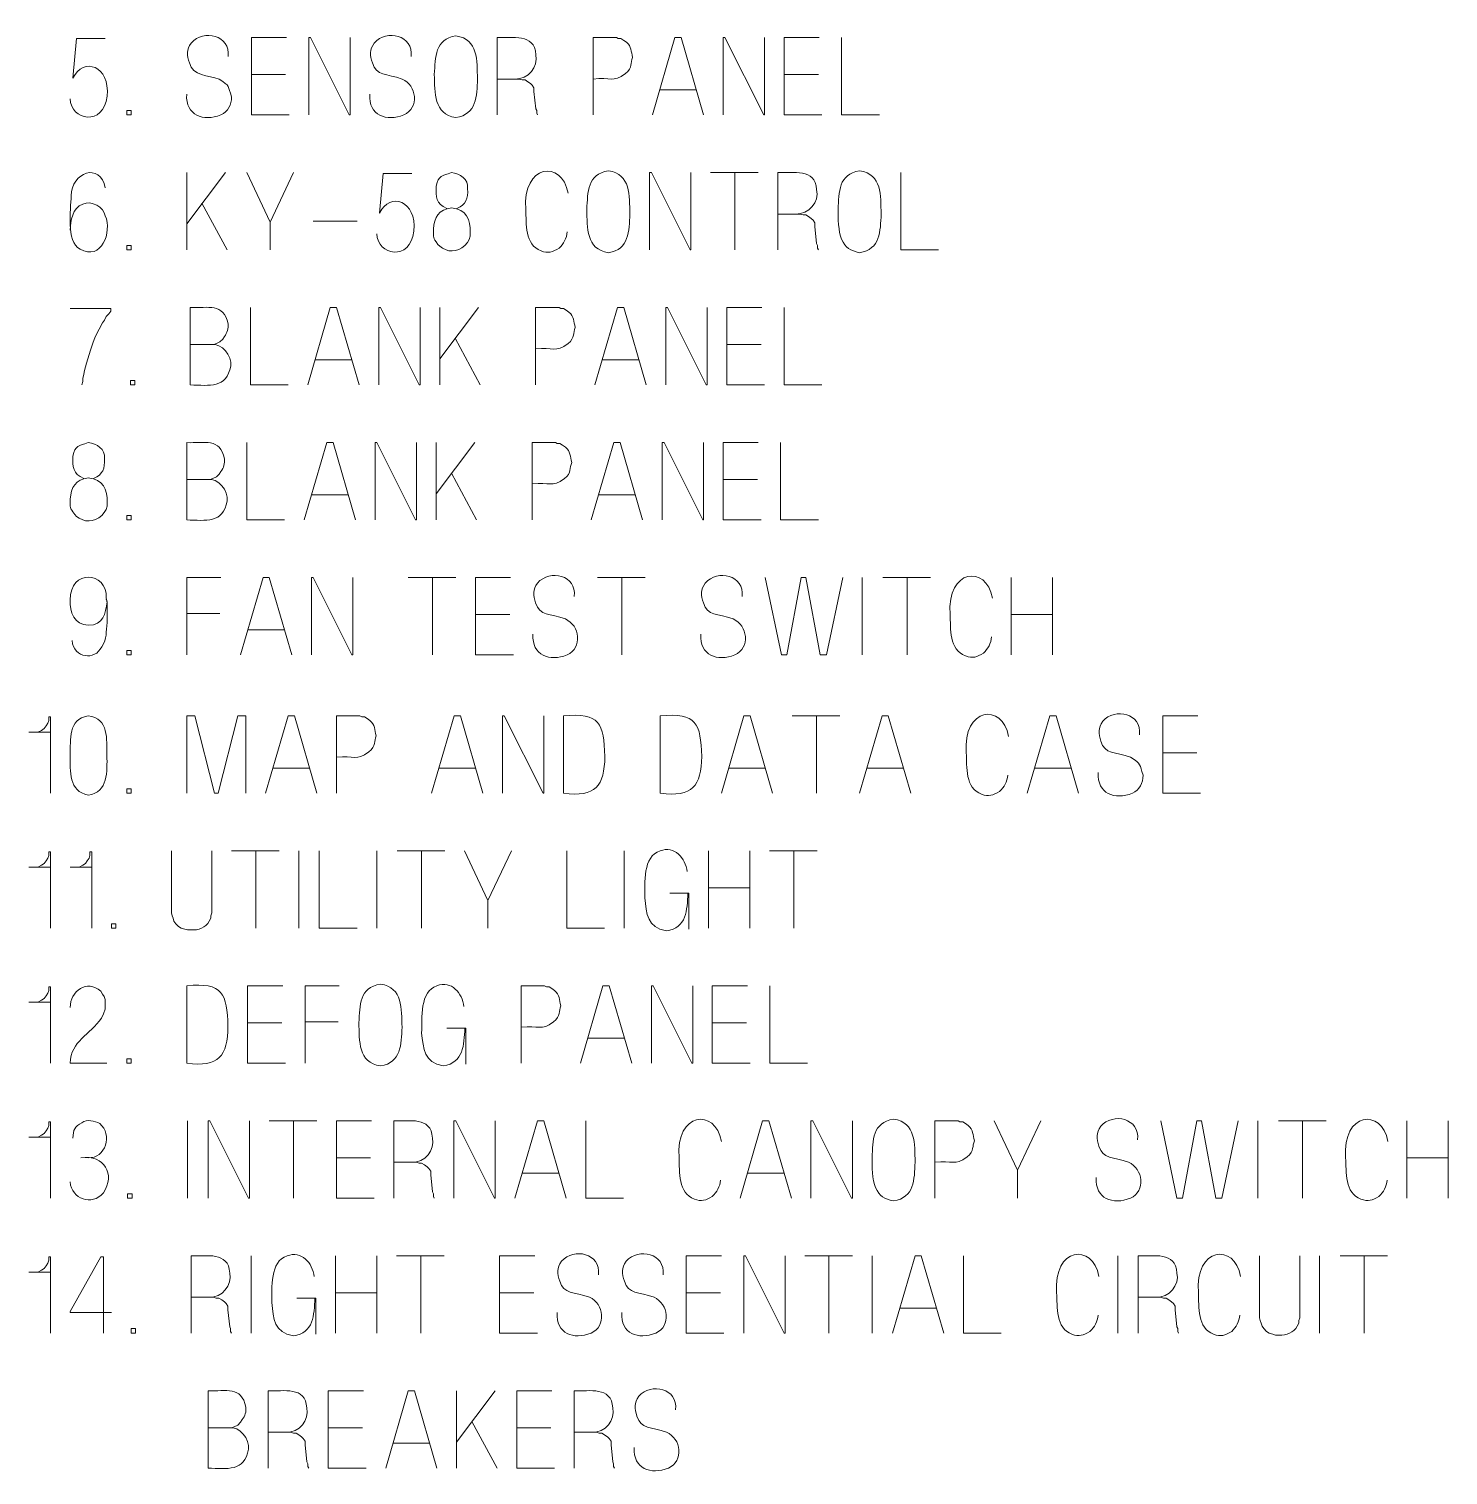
# Model space of a CAD drawing. Header units: millimetres. Extents: x 0.4 to 14.3, y 0.4 to 10.4.
# Drawn here: x 12.527 to 13.815, y 7.807 to 9.12 of the extents above; entities that cross this region are included whole.
import ezdxf

# ---------------------------------------------------------------- set-up
doc = ezdxf.new("R2010")
doc.units = ezdxf.units.MM
doc.layers.add('PDF_Geometry', color=7, linetype='Continuous')

msp = doc.modelspace()

# ---------------------------------------------------------------- linework, layer by layer
at = {"layer": 'PDF_Geometry', "lineweight": 15}
for points in [[(12.5966, 9.1111), (12.5705, 9.1111), (12.5672, 9.0752)], [(12.7609, 9.1119), (12.7291, 9.1119), (12.7291, 9.0417), (12.7633, 9.0417)], [(12.8187, 9.1119), (12.8187, 9.0417), (12.8179, 9.0417), (12.7828, 9.1119), (12.7811, 9.1119), (12.7811, 9.0417)], [(12.9521, 9.1119), (12.9521, 9.0417)], [(13.0693, 9.1078), (13.0669, 9.1094), (13.0644, 9.1111), (13.062, 9.1111), (13.0603, 9.1119), (13.0391, 9.1119), (13.0391, 9.0417)], [(13.1394, 9.0417), (13.119, 9.1119), (13.1133, 9.1119), (13.0929, 9.0417)], [(13.1947, 9.1119), (13.1947, 9.0417), (13.1939, 9.0417), (13.1588, 9.1119), (13.1572, 9.1119), (13.1572, 9.0417)], [(13.2444, 9.1119), (13.2125, 9.1119), (13.2125, 9.0417), (13.2468, 9.0417)], [(13.2989, 9.0417), (13.2646, 9.0417), (13.2646, 9.1119)], [(12.7291, 9.0784), (12.7601, 9.0784)], [(12.9888, 9.0417), (12.988, 9.0433), (12.988, 9.0458), (12.9872, 9.0474), (12.9855, 9.0629), (12.9855, 9.0662), (12.9839, 9.0686), (12.9823, 9.0703), (12.9798, 9.0719), (12.9774, 9.0735), (12.9749, 9.0735), (12.9725, 9.0743), (12.9521, 9.0743)], [(13.2125, 9.0784), (13.2435, 9.0784)], [(13.0994, 9.0646), (13.1328, 9.0646)], [(12.6704, 8.9429), (12.7055, 8.9894)], [(12.6704, 8.9894), (12.6704, 8.9192)], [(12.7674, 8.9894), (12.7462, 8.9445), (12.725, 8.9894)], [(12.8748, 8.9886), (12.8487, 8.9886), (12.8455, 8.9527)], [(13.1279, 8.9894), (13.1279, 8.9192), (13.1271, 8.9192), (13.092, 8.9894), (13.0904, 8.9894), (13.0904, 8.9192)], [(13.189, 8.9894), (13.1458, 8.9894)], [(13.1678, 8.9192), (13.1678, 8.9894)], [(13.2068, 8.9894), (13.2068, 8.9192)], [(13.3526, 8.9192), (13.3183, 8.9192), (13.3183, 8.9894)], [(12.6843, 8.9616), (12.7072, 8.9192)], [(13.2435, 8.9192), (13.2427, 8.9208), (13.2427, 8.9233), (13.2419, 8.9249), (13.2403, 8.9404), (13.2403, 8.9437), (13.2387, 8.9461), (13.237, 8.9478), (13.2346, 8.9494), (13.2321, 8.951), (13.2297, 8.951), (13.2272, 8.9518), (13.2068, 8.9518)], [(12.7462, 8.9445), (12.7462, 8.9192)], [(12.7852, 8.9453), (12.8252, 8.9453)], [(12.8984, 8.9241), (12.9, 8.9225), (12.9025, 8.9208), (12.9057, 8.9192), (12.9082, 8.9184), (12.9114, 8.9184)], [(12.5648, 8.866), (12.6015, 8.866), (12.6015, 8.8636), (12.5998, 8.8611), (12.5974, 8.8587), (12.5958, 8.8554), (12.5941, 8.853), (12.5909, 8.8473)], [(12.6737, 8.8669), (12.6737, 8.7967)], [(12.7625, 8.7967), (12.7282, 8.7967), (12.7282, 8.8669)], [(12.8268, 8.7967), (12.8064, 8.8669), (12.8007, 8.8669), (12.7803, 8.7967)], [(12.8822, 8.8669), (12.8822, 8.7967), (12.8814, 8.7967), (12.8463, 8.8669), (12.8447, 8.8669), (12.8447, 8.7967)], [(12.9, 8.8203), (12.9351, 8.8669)], [(12.9, 8.8669), (12.9, 8.7967)], [(13.0172, 8.8628), (13.0148, 8.8644), (13.0123, 8.866), (13.0099, 8.866), (13.0083, 8.8669), (12.987, 8.8669), (12.987, 8.7967)], [(13.0873, 8.7967), (13.0669, 8.8669), (13.0612, 8.8669), (13.0408, 8.7967)], [(13.1426, 8.8669), (13.1426, 8.7967), (13.1418, 8.7967), (13.1067, 8.8669), (13.1051, 8.8669), (13.1051, 8.7967)], [(13.1923, 8.8669), (13.1604, 8.8669), (13.1604, 8.7967), (13.1947, 8.7967)], [(13.2468, 8.7967), (13.2125, 8.7967), (13.2125, 8.8669)], [(12.6737, 8.8334), (12.6925, 8.8334), (12.6949, 8.8334), (12.6974, 8.8342), (12.7006, 8.8358), (12.7031, 8.8383), (12.7047, 8.8407)], [(12.9139, 8.8391), (12.9367, 8.7967)], [(13.1604, 8.8334), (13.1915, 8.8334)], [(12.5794, 8.8163), (12.5786, 8.813), (12.5778, 8.8097), (12.577, 8.8065), (12.5762, 8.8024), (12.5762, 8.7999), (12.5754, 8.7967)], [(12.7868, 8.8195), (12.8203, 8.8195)], [(13.0473, 8.8195), (13.0808, 8.8195)], [(12.6704, 8.7443), (12.6704, 8.6742)], [(12.7592, 8.6742), (12.725, 8.6742), (12.725, 8.7443)], [(12.8236, 8.6742), (12.8032, 8.7443), (12.7975, 8.7443), (12.7771, 8.6742)], [(12.8789, 8.7443), (12.8789, 8.6742), (12.8781, 8.6742), (12.843, 8.7443), (12.8414, 8.7443), (12.8414, 8.6742)], [(12.8967, 8.6978), (12.9318, 8.7443)], [(12.8967, 8.7443), (12.8967, 8.6742)], [(13.014, 8.7403), (13.0115, 8.7419), (13.0091, 8.7435), (13.0066, 8.7435), (13.005, 8.7443), (12.9838, 8.7443), (12.9838, 8.6742)], [(13.084, 8.6742), (13.0636, 8.7443), (13.0579, 8.7443), (13.0375, 8.6742)], [(13.1394, 8.7443), (13.1394, 8.6742), (13.1386, 8.6742), (13.1035, 8.7443), (13.1018, 8.7443), (13.1018, 8.6742)], [(13.189, 8.7443), (13.1572, 8.7443), (13.1572, 8.6742), (13.1915, 8.6742)], [(13.2435, 8.6742), (13.2093, 8.6742), (13.2093, 8.7443)], [(12.6704, 8.7109), (12.6892, 8.7109), (12.6917, 8.7109), (12.6941, 8.7117), (12.6974, 8.7133), (12.6998, 8.7158), (12.7014, 8.7182)], [(12.9106, 8.7166), (12.9335, 8.6742)], [(13.1572, 8.7109), (13.1882, 8.7109)], [(12.7836, 8.697), (12.817, 8.697)], [(13.044, 8.697), (13.0775, 8.697)], [(12.5688, 8.6791), (12.5705, 8.6774), (12.5729, 8.6758), (12.5762, 8.6742), (12.5786, 8.6734), (12.5819, 8.6734)], [(12.7014, 8.6218), (12.6704, 8.6218), (12.6704, 8.5517)], [(12.7658, 8.5517), (12.7454, 8.6218), (12.7397, 8.6218), (12.7193, 8.5517)], [(12.8211, 8.6218), (12.8211, 8.5517), (12.8203, 8.5517), (12.7852, 8.6218), (12.7836, 8.6218), (12.7836, 8.5517)], [(12.9147, 8.6218), (12.8714, 8.6218)], [(12.8935, 8.5517), (12.8935, 8.6218)], [(12.9643, 8.6218), (12.9325, 8.6218), (12.9325, 8.5517), (12.9668, 8.5517)], [(13.0865, 8.6218), (13.0432, 8.6218)], [(13.0653, 8.5517), (13.0653, 8.6218)], [(13.2656, 8.6218), (13.2509, 8.5517), (13.2452, 8.5517), (13.2321, 8.6218), (13.228, 8.6218), (13.215, 8.5517), (13.2101, 8.5517), (13.1954, 8.6218)], [(13.2834, 8.6218), (13.2834, 8.5517)], [(13.3453, 8.6218), (13.302, 8.6218)], [(13.3241, 8.5517), (13.3241, 8.6218)], [(13.4184, 8.6218), (13.4184, 8.5517)], [(13.456, 8.6218), (13.456, 8.5517)], [(12.5974, 8.6022), (12.5982, 8.5998)], [(12.6704, 8.5892), (12.7006, 8.5892)], [(12.9325, 8.5884), (12.9635, 8.5884)], [(13.4184, 8.5884), (13.456, 8.5884)], [(12.7258, 8.5745), (12.7592, 8.5745)], [(12.5469, 8.4261), (12.5469, 8.4955), (12.5452, 8.4955), (12.5452, 8.4922), (12.5444, 8.4898), (12.5428, 8.4873), (12.5412, 8.4849), (12.5387, 8.4832), (12.5354, 8.4816), (12.5273, 8.4816)], [(12.7242, 8.4261), (12.7242, 8.4963), (12.7169, 8.4963), (12.6989, 8.4261), (12.6957, 8.4261), (12.6777, 8.4963), (12.6704, 8.4963), (12.6704, 8.4261)], [(12.7886, 8.4261), (12.7682, 8.4963), (12.7624, 8.4963), (12.742, 8.4261)], [(12.8366, 8.4922), (12.8341, 8.4938), (12.8317, 8.4955), (12.8292, 8.4955), (12.8276, 8.4963), (12.8064, 8.4963), (12.8064, 8.4261)], [(12.9391, 8.4261), (12.9187, 8.4963), (12.913, 8.4963), (12.8926, 8.4261)], [(12.9945, 8.4963), (12.9945, 8.4261), (12.9937, 8.4261), (12.9586, 8.4963), (12.9569, 8.4963), (12.9569, 8.4261)], [(13.0123, 8.4963), (13.0123, 8.4261)], [(13.1001, 8.4963), (13.1001, 8.4261)], [(13.202, 8.4261), (13.1816, 8.4963), (13.1759, 8.4963), (13.1555, 8.4261)], [(13.2631, 8.4963), (13.2198, 8.4963)], [(13.2418, 8.4261), (13.2418, 8.4963)], [(13.3274, 8.4261), (13.307, 8.4963), (13.3013, 8.4963), (13.2809, 8.4261)], [(13.4796, 8.4261), (13.4592, 8.4963), (13.4535, 8.4963), (13.4331, 8.4261)], [(13.5878, 8.4963), (13.556, 8.4963), (13.556, 8.4261), (13.5903, 8.4261)], [(12.5469, 8.4816), (12.5322, 8.4816)], [(13.556, 8.4628), (13.587, 8.4628)], [(12.7486, 8.449), (12.782, 8.449)], [(12.8991, 8.449), (12.9326, 8.449)], [(13.162, 8.449), (13.1955, 8.449)], [(13.2874, 8.449), (13.3209, 8.449)], [(13.4396, 8.449), (13.4731, 8.449)], [(12.6745, 8.302), (12.6712, 8.302), (12.6687, 8.3028), (12.6655, 8.3036), (12.663, 8.3052), (12.6606, 8.3077), (12.6589, 8.3101), (12.6581, 8.3126), (12.6573, 8.315), (12.6565, 8.3175), (12.6565, 8.3738)], [(12.6932, 8.3738), (12.6932, 8.3175), (12.6924, 8.315), (12.6924, 8.3126), (12.6908, 8.3101)], [(12.7543, 8.3738), (12.711, 8.3738)], [(12.7331, 8.3036), (12.7331, 8.3738)], [(12.7721, 8.3738), (12.7721, 8.3036)], [(12.825, 8.3036), (12.7907, 8.3036), (12.7907, 8.3738)], [(12.8428, 8.3738), (12.8428, 8.3036)], [(12.9047, 8.3738), (12.8615, 8.3738)], [(12.8835, 8.3036), (12.8835, 8.3738)], [(12.965, 8.3738), (12.9437, 8.3289), (12.9225, 8.3738)], [(13.0496, 8.3036), (13.0153, 8.3036), (13.0153, 8.3738)], [(13.0674, 8.3738), (13.0674, 8.3036)], [(13.1438, 8.3738), (13.1438, 8.3036)], [(13.1813, 8.3738), (13.1813, 8.3036)], [(13.2424, 8.3738), (13.1992, 8.3738)], [(13.2212, 8.3036), (13.2212, 8.3738)], [(12.5469, 8.3036), (12.5469, 8.373), (12.5452, 8.373), (12.5452, 8.3697), (12.5444, 8.3672), (12.5428, 8.3648), (12.5412, 8.3624), (12.5387, 8.3607), (12.5354, 8.3591), (12.5273, 8.3591)], [(12.5843, 8.3036), (12.5843, 8.373), (12.5826, 8.373), (12.5826, 8.3697), (12.5818, 8.3672), (12.5802, 8.3648), (12.5786, 8.3624), (12.5761, 8.3607), (12.5728, 8.3591), (12.5647, 8.3591)], [(12.5469, 8.3591), (12.5322, 8.3591)], [(12.5843, 8.3591), (12.5696, 8.3591)], [(13.1089, 8.3354), (13.126, 8.3354), (13.126, 8.3028)], [(13.1438, 8.3403), (13.1813, 8.3403)], [(12.9437, 8.3289), (12.9437, 8.3036)], [(12.5469, 8.1811), (12.5469, 8.2505), (12.5452, 8.2505), (12.5452, 8.2472), (12.5444, 8.2447), (12.5428, 8.2423), (12.5412, 8.2398), (12.5387, 8.2382), (12.5354, 8.2366), (12.5273, 8.2366)], [(12.5924, 8.2464), (12.5941, 8.2439), (12.5957, 8.2415), (12.5965, 8.239), (12.5965, 8.2301), (12.5949, 8.226), (12.5932, 8.2219)], [(12.6704, 8.2513), (12.6704, 8.1811)], [(12.7575, 8.2513), (12.7257, 8.2513), (12.7257, 8.1811), (12.76, 8.1811)], [(12.8088, 8.2513), (12.7778, 8.2513), (12.7778, 8.1811)], [(13.0041, 8.2472), (13.0017, 8.2488), (12.9992, 8.2505), (12.9968, 8.2505), (12.9952, 8.2513), (12.9739, 8.2513), (12.9739, 8.1811)], [(13.0742, 8.1811), (13.0538, 8.2513), (13.0481, 8.2513), (13.0277, 8.1811)], [(13.1295, 8.2513), (13.1295, 8.1811), (13.1287, 8.1811), (13.0936, 8.2513), (13.092, 8.2513), (13.092, 8.1811)], [(13.1792, 8.2513), (13.1473, 8.2513), (13.1473, 8.1811), (13.1816, 8.1811)], [(13.2337, 8.1811), (13.1994, 8.1811), (13.1994, 8.2513)], [(12.5469, 8.2366), (12.5322, 8.2366)], [(12.7257, 8.2178), (12.7567, 8.2178)], [(12.7778, 8.2186), (12.808, 8.2186)], [(13.1473, 8.2178), (13.1783, 8.2178)], [(12.9065, 8.2129), (12.9236, 8.2129), (12.9236, 8.1803)], [(13.0342, 8.2039), (13.0676, 8.2039)], [(12.5647, 8.1811), (12.5981, 8.1811)], [(12.5469, 8.0586), (12.5469, 8.1279), (12.5452, 8.1279), (12.5452, 8.1247), (12.5444, 8.1222), (12.5428, 8.1198), (12.5412, 8.1173), (12.5387, 8.1157), (12.5354, 8.1141), (12.5273, 8.1141)], [(12.6712, 8.1288), (12.6712, 8.0586)], [(12.7274, 8.1288), (12.7274, 8.0586), (12.7265, 8.0586), (12.6915, 8.1288), (12.6898, 8.1288), (12.6898, 8.0586)], [(12.7884, 8.1288), (12.7452, 8.1288)], [(12.7672, 8.0586), (12.7672, 8.1288)], [(12.8381, 8.1288), (12.8062, 8.1288), (12.8062, 8.0586), (12.8405, 8.0586)], [(12.8583, 8.1288), (12.8583, 8.0586)], [(12.9504, 8.1288), (12.9504, 8.0586), (12.9496, 8.0586), (12.9145, 8.1288), (12.9129, 8.1288), (12.9129, 8.0586)], [(13.0147, 8.0586), (12.9943, 8.1288), (12.9886, 8.1288), (12.9682, 8.0586)], [(13.0668, 8.0586), (13.0326, 8.0586), (13.0326, 8.1288)], [(13.219, 8.0586), (13.1986, 8.1288), (13.1929, 8.1288), (13.1725, 8.0586)], [(13.2744, 8.1288), (13.2744, 8.0586), (13.2735, 8.0586), (13.2385, 8.1288), (13.2368, 8.1288), (13.2368, 8.0586)], [(13.3794, 8.1247), (13.3769, 8.1263), (13.3745, 8.1279), (13.372, 8.1279), (13.3704, 8.1288), (13.3492, 8.1288), (13.3492, 8.0586)], [(13.4453, 8.1288), (13.4241, 8.0839), (13.4029, 8.1288)], [(13.6244, 8.1288), (13.6097, 8.0586), (13.604, 8.0586), (13.591, 8.1288), (13.5869, 8.1288), (13.5738, 8.0586), (13.5689, 8.0586), (13.5543, 8.1288)], [(13.6423, 8.1288), (13.6423, 8.0586)], [(13.7041, 8.1288), (13.6609, 8.1288)], [(13.6829, 8.0586), (13.6829, 8.1288)], [(13.7773, 8.1288), (13.7773, 8.0586)], [(13.8148, 8.1288), (13.8148, 8.0586)], [(12.5469, 8.1141), (12.5322, 8.1141)], [(12.8062, 8.0953), (12.8372, 8.0953)], [(12.895, 8.0586), (12.8942, 8.0602), (12.8942, 8.0627), (12.8934, 8.0643), (12.8918, 8.0798), (12.8918, 8.0831), (12.8902, 8.0855), (12.8885, 8.0871), (12.8861, 8.0888), (12.8836, 8.0904), (12.8812, 8.0904), (12.8787, 8.0912), (12.8583, 8.0912)], [(13.7773, 8.0953), (13.8148, 8.0953)], [(12.9748, 8.0814), (13.0082, 8.0814)], [(13.179, 8.0814), (13.2125, 8.0814)], [(13.4241, 8.0839), (13.4241, 8.0586)], [(12.6745, 8.0062), (12.6745, 7.9361)], [(12.729, 8.0062), (12.729, 7.9361)], [(12.8054, 8.0062), (12.8054, 7.9361)], [(12.843, 8.0062), (12.843, 7.9361)], [(12.904, 8.0062), (12.8608, 8.0062)], [(12.8828, 7.9361), (12.8828, 8.0062)], [(12.9862, 8.0062), (12.9543, 8.0062), (12.9543, 7.9361), (12.9886, 7.9361)], [(13.1555, 8.0062), (13.1237, 8.0062), (13.1237, 7.9361), (13.1579, 7.9361)], [(13.2133, 8.0062), (13.2133, 7.9361), (13.2125, 7.9361), (13.1774, 8.0062), (13.1758, 8.0062), (13.1758, 7.9361)], [(13.2744, 8.0062), (13.2311, 8.0062)], [(13.2531, 7.9361), (13.2531, 8.0062)], [(13.2922, 8.0062), (13.2922, 7.9361)], [(13.3573, 7.9361), (13.3369, 8.0062), (13.3312, 8.0062), (13.3108, 7.9361)], [(13.4094, 7.9361), (13.3751, 7.9361), (13.3751, 8.0062)], [(13.5151, 8.0062), (13.5151, 7.9361)], [(13.5337, 8.0062), (13.5337, 7.9361)], [(13.6616, 7.9344), (13.6583, 7.9344), (13.6559, 7.9352), (13.6526, 7.9361), (13.6502, 7.9377), (13.6477, 7.9402), (13.6461, 7.9426), (13.6453, 7.9451), (13.6444, 7.9475), (13.6436, 7.9499), (13.6436, 8.0062)], [(13.6803, 8.0062), (13.6803, 7.9499), (13.6795, 7.9475), (13.6795, 7.9451), (13.6779, 7.9426)], [(13.6982, 8.0062), (13.6982, 7.9361)], [(13.76, 8.0062), (13.7168, 8.0062)], [(13.7388, 7.9361), (13.7388, 8.0062)], [(12.5469, 7.9361), (12.5469, 8.0054), (12.5452, 8.0054), (12.5452, 8.0022), (12.5444, 7.9997), (12.5428, 7.9973), (12.5412, 7.9948), (12.5387, 7.9932), (12.5354, 7.9916), (12.5273, 7.9916)], [(12.5949, 7.9361), (12.5949, 8.0054), (12.5924, 8.0054), (12.5647, 7.9557), (12.5647, 7.9548), (12.6022, 7.9548)], [(12.5469, 7.9916), (12.5322, 7.9916)], [(12.7112, 7.9361), (12.7103, 7.9377), (12.7103, 7.9402), (12.7095, 7.9418), (12.7079, 7.9573), (12.7079, 7.9606), (12.7063, 7.963), (12.7046, 7.9646), (12.7022, 7.9663), (12.6997, 7.9679), (12.6973, 7.9679), (12.6948, 7.9687), (12.6745, 7.9687)], [(12.7705, 7.9679), (12.7876, 7.9679), (12.7876, 7.9352)], [(12.8054, 7.9728), (12.843, 7.9728)], [(12.9543, 7.9728), (12.9854, 7.9728)], [(13.1237, 7.9728), (13.1547, 7.9728)], [(13.5704, 7.9361), (13.5696, 7.9377), (13.5696, 7.9402), (13.5688, 7.9418), (13.5672, 7.9573), (13.5672, 7.9606), (13.5656, 7.963), (13.5639, 7.9646), (13.5615, 7.9663), (13.559, 7.9679), (13.5566, 7.9679), (13.5541, 7.9687), (13.5337, 7.9687)], [(13.3173, 7.9589), (13.3508, 7.9589)], [(12.6898, 7.8837), (12.6898, 7.8136)], [(12.7444, 7.8837), (12.7444, 7.8136)], [(12.8307, 7.8837), (12.7989, 7.8837), (12.7989, 7.8136), (12.8332, 7.8136)], [(12.8975, 7.8136), (12.8771, 7.8837), (12.8714, 7.8837), (12.851, 7.8136)], [(12.9153, 7.8372), (12.9504, 7.8837)], [(12.9153, 7.8837), (12.9153, 7.8136)], [(13.0017, 7.8837), (12.9698, 7.8837), (12.9698, 7.8136), (13.0041, 7.8136)], [(13.0219, 7.8837), (13.0219, 7.8136)], [(12.6898, 7.8503), (12.7086, 7.8503), (12.711, 7.8503), (12.7135, 7.8511), (12.7167, 7.8527), (12.7192, 7.8552), (12.7208, 7.8576)], [(12.7989, 7.8503), (12.8299, 7.8503)], [(12.9292, 7.856), (12.952, 7.8136)], [(12.9698, 7.8503), (13.0009, 7.8503)], [(12.7811, 7.8136), (12.7803, 7.8152), (12.7803, 7.8176), (12.7794, 7.8193), (12.7778, 7.8348), (12.7778, 7.838), (12.7762, 7.8405), (12.7746, 7.8421), (12.7721, 7.8438), (12.7697, 7.8454), (12.7672, 7.8454), (12.7648, 7.8462), (12.7444, 7.8462)], [(12.8575, 7.8364), (12.891, 7.8364)], [(13.0587, 7.8136), (13.0578, 7.8152), (13.0578, 7.8176), (13.057, 7.8193), (13.0554, 7.8348), (13.0554, 7.838), (13.0538, 7.8405), (13.0521, 7.8421), (13.0472, 7.8454), (13.0448, 7.8454), (13.0423, 7.8462), (13.0219, 7.8462)]]:
    msp.add_lwpolyline(points, dxfattribs=at)
for points in [[(12.6201, 9.0458), (12.616, 9.0458), (12.616, 9.0417), (12.6201, 9.0417)], [(12.6201, 8.9233), (12.616, 8.9233), (12.616, 8.9192), (12.6201, 8.9192)], [(12.6234, 8.8008), (12.6193, 8.8008), (12.6193, 8.7967), (12.6234, 8.7967)], [(12.6201, 8.6782), (12.616, 8.6782), (12.616, 8.6742), (12.6201, 8.6742)], [(12.6201, 8.5557), (12.616, 8.5557), (12.616, 8.5517), (12.6201, 8.5517)], [(12.62, 8.4302), (12.616, 8.4302), (12.616, 8.4261), (12.62, 8.4261)], [(12.6062, 8.3077), (12.6021, 8.3077), (12.6021, 8.3036), (12.6062, 8.3036)], [(12.62, 8.1852), (12.616, 8.1852), (12.616, 8.1811), (12.62, 8.1811)], [(12.6209, 8.0627), (12.6168, 8.0627), (12.6168, 8.0586), (12.6209, 8.0586)], [(12.6241, 7.9402), (12.62, 7.9402), (12.62, 7.9361), (12.6241, 7.9361)]]:
    msp.add_lwpolyline(points, close=True, dxfattribs=at)
for points in [[(12.708, 9.0947), (12.7102, 9.1142), (12.6858, 9.1198), (12.6745, 9.107)], [(12.874, 9.0947), (12.8763, 9.1142), (12.8519, 9.1198), (12.8406, 9.107)], [(12.9147, 9.1135), (12.8954, 9.1104), (12.8961, 9.0944), (12.8951, 9.0784)], [(12.9343, 9.0743), (12.9336, 9.0909), (12.9353, 9.1104), (12.9147, 9.1135)], [(12.9872, 9.0964), (12.9859, 9.1165), (12.9658, 9.1113), (12.9521, 9.1119)], [(12.6745, 9.107), (12.6701, 9.101), (12.6706, 9.0957), (12.6729, 9.089)], [(12.8406, 9.107), (12.8362, 9.1009), (12.8367, 9.0957), (12.8389, 9.089)], [(12.9684, 9.0743), (12.98, 9.0738), (12.9898, 9.0854), (12.9872, 9.0964)], [(13.075, 9.0939), (13.0735, 9.0991), (13.0742, 9.1038), (13.0693, 9.1078)], [(12.5672, 9.0752), (12.5768, 9.0948), (12.6011, 9.0862), (12.5982, 9.0588)], [(12.6729, 9.089), (12.6757, 9.0769), (12.6903, 9.0778), (12.6998, 9.0743)], [(12.8389, 9.089), (12.8425, 9.0768), (12.8519, 9.0794), (12.8659, 9.0743)], [(13.0685, 9.0792), (13.0751, 9.0847), (13.073, 9.0889), (13.075, 9.0939)], [(12.6998, 9.0743), (12.7101, 9.0677), (12.7077, 9.0681), (12.7112, 9.058)], [(12.8659, 9.0743), (12.8792, 9.0685), (12.8816, 9.0483), (12.8675, 9.0417)], [(12.8951, 9.0784), (12.8957, 9.0621), (12.8943, 9.0423), (12.9147, 9.0393)], [(12.9147, 9.0393), (12.9336, 9.0422), (12.9335, 9.0588), (12.9343, 9.0743)], [(13.0391, 9.0743), (13.0551, 9.0764), (13.057, 9.0706), (13.0685, 9.0792)], [(12.5982, 9.0588), (12.5953, 9.0308), (12.5648, 9.0369), (12.5648, 9.0564)], [(12.7014, 9.0417), (12.6856, 9.0355), (12.6693, 9.0411), (12.6704, 9.0605)], [(12.7112, 9.058), (12.7111, 9.0509), (12.708, 9.045), (12.7014, 9.0417)], [(12.8675, 9.0417), (12.8517, 9.0354), (12.8353, 9.0411), (12.8365, 9.0605)], [(12.5966, 8.9755), (12.5918, 8.9993), (12.5659, 8.9897), (12.5656, 8.9682)], [(13.0164, 8.9706), (13.0111, 9.0016), (12.9747, 8.9971), (12.9781, 8.9559)], [(13.053, 8.991), (13.0337, 8.9879), (13.0344, 8.9719), (13.0334, 8.9559)], [(13.0726, 8.9518), (13.0719, 8.9684), (13.0736, 8.9879), (13.053, 8.991)], [(13.2419, 8.9739), (13.2407, 8.994), (13.2206, 8.9887), (13.2068, 8.9894)], [(13.2809, 8.991), (13.2616, 8.9879), (13.2623, 8.9719), (13.2614, 8.9559)], [(13.3005, 8.9518), (13.2999, 8.9685), (13.3016, 8.9879), (13.2809, 8.991)], [(12.9106, 8.9894), (12.9021, 8.9864), (12.8987, 8.9868), (12.8967, 8.9771)], [(12.9253, 8.9747), (12.9263, 8.9837), (12.9185, 8.9884), (12.9106, 8.9894)], [(12.5656, 8.9682), (12.5653, 8.9556), (12.5607, 8.927), (12.5737, 8.92)], [(12.5966, 8.9502), (12.5953, 8.9578), (12.5838, 8.9646), (12.5762, 8.9608)], [(12.8455, 8.9527), (12.855, 8.9723), (12.8794, 8.9638), (12.8765, 8.9363)], [(12.8967, 8.9771), (12.8965, 8.9671), (12.8964, 8.9615), (12.9065, 8.9567)], [(12.9155, 8.9567), (12.9241, 8.9607), (12.9257, 8.9656), (12.9253, 8.9747)], [(13.2231, 8.9518), (13.2348, 8.9513), (13.2445, 8.9628), (13.2419, 8.9739)], [(12.5762, 8.9608), (12.5666, 8.9571), (12.5652, 8.9459), (12.5648, 8.9372)], [(12.9106, 8.9575), (12.8991, 8.9556), (12.8948, 8.949), (12.8943, 8.938)], [(12.9277, 8.9347), (12.9282, 8.9471), (12.9241, 8.9559), (12.9106, 8.9575)], [(12.9781, 8.9559), (12.9786, 8.9432), (12.9771, 8.9236), (12.9919, 8.9184)], [(13.0334, 8.9559), (13.034, 8.9396), (13.0326, 8.9198), (13.053, 8.9167)], [(13.053, 8.9167), (13.0719, 8.9196), (13.0718, 8.9363), (13.0726, 8.9518)], [(13.2614, 8.9559), (13.2614, 8.9484), (13.2616, 8.9357), (13.2646, 8.929)], [(13.2809, 8.9167), (13.2999, 8.9197), (13.2997, 8.9363), (13.3005, 8.9518)], [(12.5737, 8.92), (12.5931, 8.9087), (12.6029, 8.9355), (12.5966, 8.9502)], [(12.8943, 8.938), (12.8944, 8.9294), (12.8934, 8.9313), (12.8984, 8.9241)], [(12.8765, 8.9363), (12.8735, 8.9083), (12.8431, 8.9143), (12.843, 8.9339)], [(12.9114, 8.9184), (12.9189, 8.9176), (12.9289, 8.9269), (12.9277, 8.9347)], [(13.0083, 8.9208), (13.0123, 8.9247), (13.0153, 8.9298), (13.0156, 8.9355)], [(13.2646, 8.929), (13.268, 8.9208), (13.2725, 8.9186), (13.2809, 8.9167)], [(12.9919, 8.9184), (12.9983, 8.9157), (13.0024, 8.9173), (13.0083, 8.9208)], [(12.708, 8.8522), (12.7038, 8.8715), (12.6901, 8.8663), (12.6737, 8.8669)], [(13.0229, 8.8489), (13.0215, 8.8541), (13.0221, 8.8588), (13.0172, 8.8628)], [(12.5909, 8.8473), (12.5849, 8.8362), (12.5831, 8.8277), (12.5794, 8.8163)], [(12.7047, 8.8407), (12.7072, 8.844), (12.7085, 8.848), (12.708, 8.8522)], [(13.0164, 8.8342), (13.023, 8.8396), (13.0209, 8.8439), (13.0229, 8.8489)], [(12.7104, 8.8138), (12.7115, 8.823), (12.7024, 8.835), (12.6925, 8.8334)], [(12.987, 8.8293), (13.0029, 8.8314), (13.005, 8.8255), (13.0164, 8.8342)], [(12.6737, 8.7967), (12.691, 8.7962), (12.7068, 8.7935), (12.7104, 8.8138)], [(12.5811, 8.7443), (12.5726, 8.7413), (12.5692, 8.7418), (12.5672, 8.7321)], [(12.5958, 8.7297), (12.5967, 8.7387), (12.589, 8.7433), (12.5811, 8.7443)], [(12.7047, 8.7297), (12.7006, 8.749), (12.6868, 8.7438), (12.6704, 8.7443)], [(12.5672, 8.7321), (12.567, 8.7221), (12.5669, 8.7165), (12.577, 8.7117)], [(12.586, 8.7117), (12.5945, 8.7157), (12.5962, 8.7206), (12.5958, 8.7297)], [(12.7014, 8.7182), (12.704, 8.7215), (12.7052, 8.7255), (12.7047, 8.7297)], [(13.0197, 8.7264), (13.0182, 8.7316), (13.0189, 8.7363), (13.014, 8.7403)], [(13.0132, 8.7117), (13.0197, 8.717), (13.0177, 8.7214), (13.0197, 8.7264)], [(12.5811, 8.7125), (12.5696, 8.7105), (12.5653, 8.704), (12.5648, 8.6929)], [(12.5982, 8.6897), (12.5986, 8.7021), (12.5946, 8.7109), (12.5811, 8.7125)], [(12.7072, 8.6913), (12.7083, 8.7005), (12.6991, 8.7125), (12.6892, 8.7109)], [(12.9838, 8.7068), (12.9997, 8.7089), (13.0017, 8.703), (13.0132, 8.7117)], [(12.5648, 8.6929), (12.5648, 8.6843), (12.5639, 8.6863), (12.5688, 8.6791)], [(12.5819, 8.6734), (12.5894, 8.6726), (12.5994, 8.6819), (12.5982, 8.6897)], [(12.6704, 8.6742), (12.6878, 8.6736), (12.7036, 8.671), (12.7072, 8.6913)], [(12.5974, 8.6031), (12.5986, 8.6276), (12.5642, 8.6303), (12.5648, 8.6014)], [(13.0221, 8.6047), (13.0244, 8.6241), (12.9999, 8.6297), (12.9887, 8.6169)], [(13.1743, 8.6047), (13.1766, 8.6241), (13.1521, 8.6297), (13.1409, 8.6169)], [(13.4014, 8.6031), (13.396, 8.6341), (13.3598, 8.6295), (13.3631, 8.5884)], [(12.9887, 8.6169), (12.9843, 8.6109), (12.9848, 8.6057), (12.987, 8.599)], [(13.1409, 8.6169), (13.1365, 8.6109), (13.137, 8.6057), (13.1392, 8.599)], [(12.5648, 8.6014), (12.5637, 8.5907), (12.569, 8.5787), (12.5811, 8.5786)], [(12.5811, 8.5786), (12.5949, 8.5787), (12.5966, 8.5891), (12.5982, 8.5998)], [(12.5982, 8.581), (12.5978, 8.5869), (12.5991, 8.5981), (12.5974, 8.6031)], [(12.987, 8.599), (12.9907, 8.5867), (12.9998, 8.5894), (13.014, 8.5843)], [(13.1392, 8.599), (13.1429, 8.5867), (13.152, 8.5894), (13.1662, 8.5843)], [(13.014, 8.5843), (13.0273, 8.5784), (13.0297, 8.5582), (13.0156, 8.5517)], [(13.1662, 8.5843), (13.1795, 8.5784), (13.1819, 8.5582), (13.1678, 8.5517)], [(13.3631, 8.5884), (13.3636, 8.5757), (13.3621, 8.5561), (13.377, 8.5508)], [(12.5933, 8.559), (12.5985, 8.5663), (12.597, 8.5728), (12.5982, 8.581)], [(12.5664, 8.5647), (12.5683, 8.5485), (12.5873, 8.5462), (12.5933, 8.559)], [(13.0156, 8.5517), (12.9998, 8.5454), (12.9834, 8.5511), (12.9846, 8.5704)], [(13.1678, 8.5517), (13.152, 8.5454), (13.1356, 8.5511), (13.1368, 8.5704)], [(13.3933, 8.5533), (13.3975, 8.5574), (13.4002, 8.562), (13.4006, 8.568)], [(13.377, 8.5508), (13.3834, 8.5482), (13.3874, 8.5497), (13.3933, 8.5533)], [(13.4161, 8.4775), (13.4107, 8.5086), (13.3744, 8.504), (13.3777, 8.4628)], [(12.581, 8.4963), (12.5626, 8.4932), (12.5653, 8.4751), (12.5647, 8.4604)], [(12.5981, 8.4604), (12.5976, 8.4753), (12.6002, 8.494), (12.581, 8.4963)], [(12.8423, 8.4783), (12.8408, 8.4835), (12.8414, 8.4883), (12.8366, 8.4922)], [(13.0498, 8.4596), (13.0489, 8.4891), (13.0453, 8.4998), (13.0123, 8.4963)], [(13.1377, 8.4596), (13.1368, 8.4891), (13.1332, 8.4998), (13.1001, 8.4963)], [(13.5349, 8.4792), (13.5372, 8.4986), (13.5128, 8.5042), (13.5015, 8.4914)], [(13.5015, 8.4914), (13.4971, 8.4854), (13.4976, 8.4802), (13.4998, 8.4734)], [(12.8358, 8.4637), (12.8423, 8.469), (12.8402, 8.4734), (12.8423, 8.4783)], [(13.4998, 8.4734), (13.5035, 8.4612), (13.5127, 8.4638), (13.5268, 8.4588)], [(12.5647, 8.4604), (12.5648, 8.4465), (12.5633, 8.4276), (12.581, 8.4245)], [(12.581, 8.4245), (12.5995, 8.4267), (12.5981, 8.4464), (12.5981, 8.4604)], [(12.8064, 8.4588), (12.8224, 8.4608), (12.8242, 8.4549), (12.8358, 8.4637)], [(13.0123, 8.4261), (13.0414, 8.4223), (13.0495, 8.4327), (13.0498, 8.4596)], [(13.1001, 8.4261), (13.1292, 8.4223), (13.1374, 8.4327), (13.1377, 8.4596)], [(13.3777, 8.4628), (13.3782, 8.4502), (13.3767, 8.4305), (13.3916, 8.4253)], [(13.5268, 8.4588), (13.5371, 8.4521), (13.5346, 8.4526), (13.5382, 8.4424)], [(13.4079, 8.4278), (13.412, 8.4316), (13.415, 8.4367), (13.4153, 8.4424)], [(13.5284, 8.4261), (13.5126, 8.4199), (13.4963, 8.4255), (13.4974, 8.4449)], [(13.5382, 8.4424), (13.5381, 8.4354), (13.5349, 8.4293), (13.5284, 8.4261)], [(13.3916, 8.4253), (13.398, 8.4227), (13.4019, 8.4242), (13.4079, 8.4278)], [(13.0999, 8.3738), (13.0841, 8.3693), (13.0863, 8.3439), (13.086, 8.3313)], [(13.1244, 8.355), (13.1231, 8.3671), (13.1128, 8.3791), (13.0999, 8.3738)], [(13.1056, 8.3012), (13.1243, 8.304), (13.1243, 8.3201), (13.1252, 8.3354)], [(13.086, 8.3313), (13.0876, 8.3167), (13.0882, 8.3042), (13.1056, 8.3012)], [(12.6908, 8.3101), (12.6878, 8.3039), (12.6809, 8.3017), (12.6745, 8.302)], [(12.5647, 8.2317), (12.5646, 8.2464), (12.5802, 8.2577), (12.5924, 8.2464)], [(12.922, 8.2325), (12.9207, 8.2446), (12.9105, 8.2566), (12.8975, 8.2513)], [(12.7079, 8.2146), (12.707, 8.2441), (12.7034, 8.2548), (12.6704, 8.2513)], [(12.8462, 8.2529), (12.8269, 8.2498), (12.8276, 8.2338), (12.8266, 8.2178)], [(12.8658, 8.2137), (12.8651, 8.2303), (12.8668, 8.2498), (12.8462, 8.2529)], [(12.8975, 8.2513), (12.8818, 8.2468), (12.884, 8.2214), (12.8836, 8.2088)], [(13.0098, 8.2333), (13.0083, 8.2386), (13.0091, 8.243), (13.0041, 8.2472)], [(13.0033, 8.2186), (13.0099, 8.2241), (13.0078, 8.2283), (13.0098, 8.2333)], [(12.5932, 8.2219), (12.5826, 8.2072), (12.5653, 8.2011), (12.5647, 8.1811)], [(12.8266, 8.2178), (12.8272, 8.2015), (12.8258, 8.1817), (12.8462, 8.1787)], [(12.9739, 8.2137), (12.9898, 8.2158), (12.9919, 8.21), (13.0033, 8.2186)], [(12.6704, 8.1811), (12.6995, 8.1772), (12.7076, 8.1877), (12.7079, 8.2146)], [(12.8462, 8.1787), (12.8652, 8.1815), (12.865, 8.1982), (12.8658, 8.2137)], [(12.8836, 8.2088), (12.8852, 8.1941), (12.8857, 8.1817), (12.9032, 8.1787)], [(12.9032, 8.1787), (12.9219, 8.1816), (12.9219, 8.1976), (12.9228, 8.2129)], [(13.1555, 8.11), (13.1501, 8.141), (13.1138, 8.1365), (13.1171, 8.0953)], [(13.7603, 8.11), (13.7549, 8.141), (13.7186, 8.1365), (13.7219, 8.0953)], [(12.5671, 8.1132), (12.5674, 8.1207), (12.5689, 8.1236), (12.5753, 8.1271)], [(12.5753, 8.1271), (12.58, 8.1306), (12.5869, 8.1288), (12.5916, 8.1263)], [(12.5916, 8.1263), (12.6032, 8.1167), (12.5971, 8.0943), (12.581, 8.0953)], [(12.8934, 8.1132), (12.8922, 8.1334), (12.872, 8.1281), (12.8583, 8.1288)], [(13.3118, 8.1304), (13.2924, 8.1272), (13.2931, 8.1113), (13.2922, 8.0953)], [(13.3313, 8.0912), (13.3307, 8.1078), (13.3324, 8.1273), (13.3118, 8.1304)], [(13.3851, 8.1108), (13.3835, 8.116), (13.3843, 8.1206), (13.3794, 8.1247)], [(13.5332, 8.1116), (13.5354, 8.1311), (13.511, 8.1367), (13.4997, 8.1239)], [(12.8747, 8.0912), (12.8863, 8.0907), (12.896, 8.1023), (12.8934, 8.1132)], [(13.4997, 8.1239), (13.4953, 8.1178), (13.4958, 8.1126), (13.4981, 8.1059)], [(12.5745, 8.0953), (12.5959, 8.0981), (12.6059, 8.0804), (12.5949, 8.0635)], [(13.3785, 8.0961), (13.3851, 8.1015), (13.383, 8.1058), (13.3851, 8.1108)], [(13.4981, 8.1059), (13.5017, 8.0936), (13.5108, 8.0964), (13.525, 8.0912)], [(13.1171, 8.0953), (13.1177, 8.0826), (13.1162, 8.063), (13.131, 8.0578)], [(13.2922, 8.0953), (13.2922, 8.0879), (13.2924, 8.075), (13.2954, 8.0684)], [(13.3118, 8.0561), (13.3307, 8.059), (13.3306, 8.0757), (13.3313, 8.0912)], [(13.3492, 8.0912), (13.3651, 8.0933), (13.3671, 8.0874), (13.3785, 8.0961)], [(13.525, 8.0912), (13.5383, 8.0853), (13.5407, 8.0651), (13.5267, 8.0586)], [(13.7219, 8.0953), (13.7225, 8.0826), (13.721, 8.063), (13.7358, 8.0578)], [(12.5949, 8.0635), (12.5846, 8.0511), (12.566, 8.0576), (12.5647, 8.0733)], [(13.1473, 8.0602), (13.1514, 8.0641), (13.1544, 8.0692), (13.1547, 8.0749)], [(13.5267, 8.0586), (13.5108, 8.0523), (13.4945, 8.058), (13.4956, 8.0773)], [(13.7521, 8.0602), (13.7562, 8.0641), (13.7592, 8.0692), (13.7595, 8.0749)], [(13.131, 8.0578), (13.1374, 8.0551), (13.1415, 8.0567), (13.1473, 8.0602)], [(13.2954, 8.0684), (13.2989, 8.0602), (13.3033, 8.058), (13.3118, 8.0561)], [(13.7358, 8.0578), (13.7422, 8.0551), (13.7463, 8.0567), (13.7521, 8.0602)], [(12.7095, 7.9907), (12.7083, 8.0108), (12.6882, 8.0057), (12.6745, 8.0062)], [(12.7615, 8.0062), (12.7457, 8.0017), (12.748, 7.9764), (12.7476, 7.9638)], [(12.786, 7.9875), (12.7847, 7.9996), (12.7745, 8.0115), (12.7615, 8.0062)], [(13.044, 7.9891), (13.0462, 8.0086), (13.0218, 8.0141), (13.0105, 8.0013)], [(13.1026, 7.9891), (13.1049, 8.0085), (13.0804, 8.0141), (13.0691, 8.0013)], [(13.4981, 7.9875), (13.4927, 8.0185), (13.4564, 8.014), (13.4597, 7.9728)], [(13.5688, 7.9907), (13.5676, 8.0108), (13.5474, 8.0057), (13.5337, 8.0062)], [(13.6266, 7.9875), (13.6213, 8.0185), (13.5849, 8.014), (13.5883, 7.9728)], [(13.0105, 8.0013), (13.0061, 7.9953), (13.0066, 7.9901), (13.0089, 7.9834)], [(13.0691, 8.0013), (13.0648, 7.9953), (13.0653, 7.9901), (13.0675, 7.9834)], [(12.6908, 7.9687), (12.7024, 7.9682), (12.7121, 7.9797), (12.7095, 7.9907)], [(13.0089, 7.9834), (13.0125, 7.9711), (13.0217, 7.9738), (13.0358, 7.9687)], [(13.0675, 7.9834), (13.0712, 7.9711), (13.0802, 7.9739), (13.0944, 7.9687)], [(13.55, 7.9687), (13.5617, 7.9681), (13.5714, 7.9797), (13.5688, 7.9907)], [(12.7672, 7.9336), (12.7859, 7.9365), (12.7859, 7.9525), (12.7868, 7.9679)], [(13.0358, 7.9687), (13.0491, 7.9628), (13.0515, 7.9426), (13.0374, 7.9361)], [(13.0944, 7.9687), (13.1077, 7.9628), (13.1101, 7.9426), (13.0961, 7.9361)], [(13.4597, 7.9728), (13.4603, 7.9601), (13.4588, 7.9405), (13.4736, 7.9352)], [(13.5883, 7.9728), (13.5888, 7.9601), (13.5873, 7.9405), (13.6021, 7.9352)], [(12.7476, 7.9638), (12.7492, 7.9491), (12.7497, 7.9367), (12.7672, 7.9336)], [(13.0374, 7.9361), (13.0216, 7.9298), (13.0053, 7.9355), (13.0064, 7.9548)], [(13.0961, 7.9361), (13.0802, 7.9298), (13.0639, 7.9355), (13.0651, 7.9548)], [(13.4899, 7.9377), (13.494, 7.9416), (13.497, 7.9467), (13.4973, 7.9524)], [(13.6185, 7.9377), (13.6225, 7.9416), (13.6255, 7.9467), (13.6258, 7.9524)], [(13.6779, 7.9426), (13.6749, 7.9364), (13.668, 7.9341), (13.6616, 7.9344)], [(13.4736, 7.9352), (13.48, 7.9326), (13.4841, 7.9342), (13.4899, 7.9377)], [(13.6021, 7.9352), (13.6085, 7.9326), (13.6126, 7.9341), (13.6185, 7.9377)], [(12.7241, 7.869), (12.72, 7.8884), (12.7062, 7.8832), (12.6898, 7.8837)], [(12.7794, 7.8682), (12.7782, 7.8883), (12.7581, 7.8832), (12.7444, 7.8837)], [(13.057, 7.8682), (13.0558, 7.8883), (13.0357, 7.8832), (13.0219, 7.8837)], [(13.114, 7.8666), (13.1163, 7.886), (13.0918, 7.8916), (13.0806, 7.8788)], [(13.0806, 7.8788), (13.0762, 7.8728), (13.0767, 7.8676), (13.0789, 7.8609)], [(12.7208, 7.8576), (12.7234, 7.8609), (12.7246, 7.8649), (12.7241, 7.869)], [(12.7607, 7.8462), (12.7723, 7.8456), (12.7821, 7.8572), (12.7794, 7.8682)], [(13.0383, 7.8462), (13.0499, 7.8456), (13.0596, 7.8572), (13.057, 7.8682)], [(12.7265, 7.8307), (12.7277, 7.8399), (12.7186, 7.8518), (12.7086, 7.8503)], [(13.0789, 7.8609), (13.0825, 7.8486), (13.0918, 7.8513), (13.1058, 7.8462)], [(13.1058, 7.8462), (13.1192, 7.8403), (13.1216, 7.8201), (13.1075, 7.8136)], [(12.6898, 7.8136), (12.7072, 7.813), (12.723, 7.8104), (12.7265, 7.8307)], [(13.1075, 7.8136), (13.0917, 7.8073), (13.0753, 7.813), (13.0765, 7.8323)]]:
    msp.add_open_spline(points, degree=3, dxfattribs=at)

doc.saveas('drawing.dxf')
